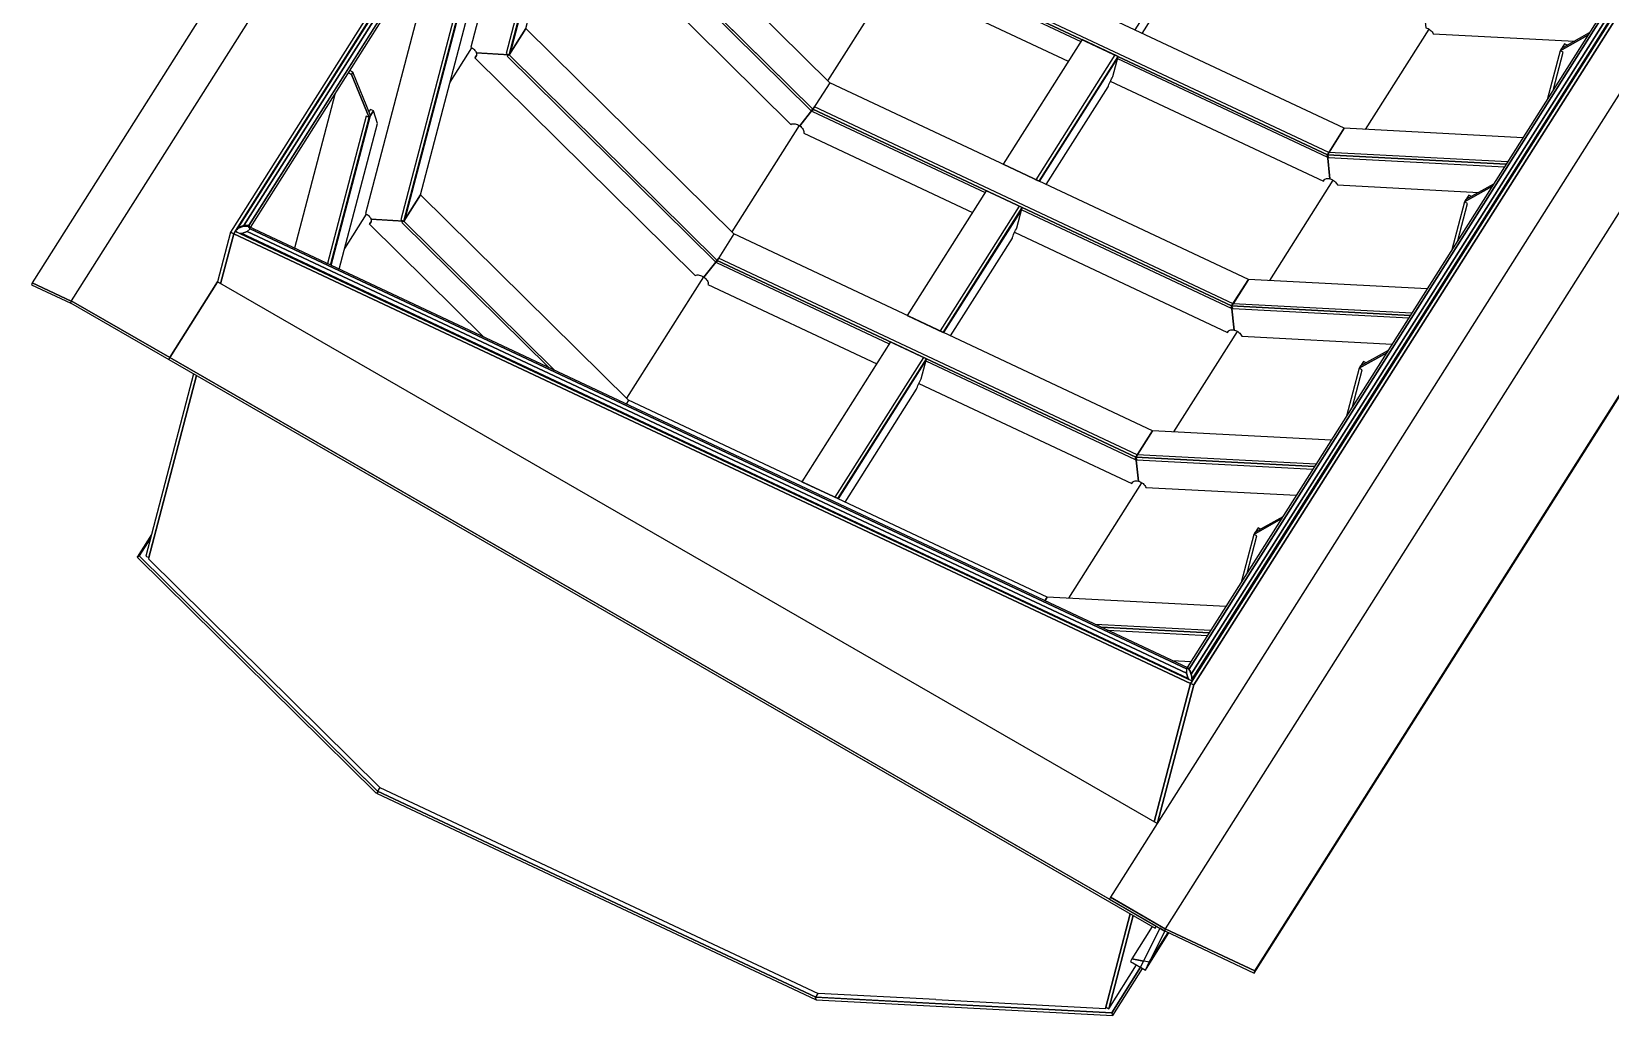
# Model space of a CAD drawing. Header units: millimetres. Extents: x 5443 to 24907, y -17798 to -7408.
# Drawn here: x 15304 to 15853, y -15438 to -15096 of the extents above; entities that cross this region are included whole.
import ezdxf

# ---------------------------------------------------------------- set-up
doc = ezdxf.new("R2010")
doc.units = ezdxf.units.MM
doc.layers.add('pen_025', color=1, linetype='Continuous')
doc.layers.add('pen_035', color=1, linetype='Continuous')

msp = doc.modelspace()

# ---------------------------------------------------------------- linework, layer by layer
at = {"layer": 'pen_025', "color": 0, "linetype": 'Continuous'}
for p, q in [((15379.29, -15163.61), (15787.15, -14519.68)), ((15379.86, -15164.3), (15787.2, -14521.19)), ((15707.21, -15322.02), (16117.92, -14673.6)), ((16112.67, -14674.55), (15705.54, -15317.33)), ((16113.21, -14675.3), (15706.15, -15317.96)), ((16114.97, -14675.33), (15706.89, -15319.6)), ((16116.92, -14674.63), (15707.19, -15321.49)), ((15707.19, -15321.49), (16116.92, -14674.63)), ((15503.08, -15051.75), (15575.4, -15123.19)), ((15605.5, -15078.96), (15664.17, -15106.52)), ((15835.21, -15102.85), (15844.82, -15097.44)), ((15836.71, -15100.49), (15835.21, -15102.85)), ((15837.69, -15100.95), (15836.71, -15100.49)), ((15458.01, -15105.15), (15458.39, -15104.55)), ((15458.17, -15104.98), (15458.3, -15104.78)), ((15469.78, -15104.32), (15542.1, -15175.76)), ((15835.21, -15102.85), (15830.86, -15119.47)), ((15413.9, -15110.57), (15414.97, -15111.07)), ((15409.11, -15118.12), (15395.15, -15171.48)), ((15421.08, -15126.11), (15422.58, -15123.75)), ((15575.9, -15122.4), (15575.4, -15123.19)), ((15575.4, -15123.19), (15575.9, -15122.4)), ((15575.4, -15123.19), (15575.4, -15123.19)), ((15421.08, -15126.11), (15407.67, -15177.37)), ((15407.67, -15177.37), (15421.08, -15126.11)), ((15572.2, -15131.52), (15630.87, -15159.09)), ((15754.29, -15139.03), (15816.4, -15142.3)), ((15654.02, -15148.2), (15652.95, -15147.69)), ((15752.9, -15148.22), (15753.25, -15147.66)), ((15753.01, -15147.95), (15752.9, -15148.22)), ((15801.91, -15155.42), (15811.52, -15150.01)), ((15801.91, -15155.42), (15797.57, -15172.04)), ((15803.41, -15153.05), (15801.91, -15155.42)), ((15804.39, -15153.51), (15803.41, -15153.05)), ((15421.38, -15162.97), (15421.76, -15162.38)), ((15421.55, -15162.81), (15421.68, -15162.6)), ((15433.16, -15162.14), (15485.67, -15214.02)), ((15374.7, -15165.46), (15374.49, -15165.68)), ((15375.04, -15165.94), (15374.9, -15165.74)), ((15376.78, -15166.45), (15376.12, -15166.44)), ((15705.93, -15321.12), (15376.78, -15166.45)), ((15379.51, -15163.92), (15379.75, -15164.24)), ((15705.3, -15317.71), (15379.73, -15164.73)), ((15542.6, -15174.97), (15542.1, -15175.76)), ((15538.91, -15184.09), (15597.57, -15211.66)), ((15720.99, -15191.6), (15783.1, -15194.87)), ((15620.73, -15200.76), (15619.65, -15200.26)), ((15719.6, -15200.79), (15719.96, -15200.23)), ((15719.71, -15200.52), (15719.6, -15200.79)), ((15765.29, -15213.24), (15774.9, -15207.83)), ((15766.79, -15210.88), (15765.29, -15213.24)), ((15767.77, -15211.34), (15766.79, -15210.88)), ((15765.29, -15213.24), (15760.94, -15229.86)), ((15687.69, -15244.17), (15749.81, -15247.44)), ((15686.31, -15253.35), (15686.66, -15252.79)), ((15686.42, -15253.09), (15686.31, -15253.35)), ((15584.1, -15258.59), (15583.03, -15258.08)), ((15728.66, -15271.07), (15738.27, -15265.65)), ((15730.16, -15268.7), (15728.66, -15271.07)), ((15731.14, -15269.16), (15730.16, -15268.7)), ((15713.68, -15304.47), (15673.7, -15302.37)), ((15713.18, -15305.26), (15675.65, -15303.29)), ((15677.77, -15304.28), (15712.64, -15306.12)), ((15705.93, -15321.12), (15706.22, -15321.55)), ((15707.21, -15322.02), (15707.21, -15322.02)), ((15693.4, -15407.33), (15686.26, -15418.59)), ((15691.01, -15422.48), (15699.17, -15409.59)), ((15697.71, -15408.94), (15692.35, -15419.77)), ((15698.88, -15409.45), (15692.35, -15419.77)), ((15692.35, -15419.77), (15698.88, -15409.45)), ((15698.88, -15409.45), (15692.35, -15419.77)), ((15686.26, -15418.59), (15690.32, -15419.38))]:
    msp.add_line(p, q, dxfattribs=at)
for points in [[(15785.8, -14516.63, 0), (15785.29, -14516.88, 0), (15374.59, -15165.3, 0)], [(15375.17, -15164.7, 0), (15375.58, -15164.28, 0), (15785.8, -14516.63, 0)], [(15786.57, -14517.79, 0), (15785.8, -14516.63, 0), (15375.58, -15164.28, 0), (15377.53, -15163.58, 0), (15786.57, -14517.79, 0)], [(15787.15, -14519.68, 0), (15786.57, -14517.79, 0), (15377.53, -15163.58, 0)], [(15787.2, -14521.19, 0), (15787.15, -14519.68, 0), (15379.29, -15163.61, 0)], [(15706.15, -15317.96, 0), (16113.21, -14675.3, 0), (16112.67, -14674.55, 0)], [(15706.89, -15319.6, 0), (16114.97, -14675.33, 0), (16113.21, -14675.3, 0)], [(15482.36, -15002.47, 0), (15456.42, -15101.63, 0), (15456.75, -15101.8, 0), (15457.06, -15102, 0), (15457.36, -15102.22, 0), (15457.62, -15102.46, 0), (15457.86, -15102.72, 0), (15458.07, -15102.99, 0), (15458.24, -15103.27, 0), (15458.37, -15103.55, 0), (15469.78, -15104.32, 0), (15494.33, -15010.47, 0), (15488.22, -14995.42, 0), (15487.15, -14994.92, 0)], [(15494.33, -15010.47, 0), (15469.78, -15104.32, 0), (15475.61, -15095.12, 0), (15497.21, -15012.54, 0), (15495.83, -15008.1, 0), (15494.33, -15010.47, 0), (15493.26, -15009.96, 0), (15468.71, -15103.81, 0), (15469.78, -15104.32, 0), (15494.33, -15010.47, 0)], [(15469.78, -15104.32, 0), (15470.28, -15103.53, 0), (15494.83, -15009.68, 0), (15494.33, -15010.47, 0), (15469.78, -15104.32, 0)], [(15503.08, -15051.75, 0), (15502.37, -15052.14, 0), (15574.69, -15123.58, 0), (15575.4, -15123.19, 0), (15503.08, -15051.75, 0), (15508.91, -15042.55, 0)], [(15581.23, -15113.99, 0), (15508.91, -15042.55, 0), (15503.08, -15051.75, 0)], [(15445.74, -15060.3, 0), (15419.8, -15159.46, 0), (15420.13, -15159.63, 0), (15420.44, -15159.82, 0), (15420.73, -15160.05, 0), (15421, -15160.29, 0), (15421.24, -15160.55, 0), (15421.45, -15160.82, 0), (15421.62, -15161.09, 0), (15421.75, -15161.37, 0), (15433.16, -15162.14, 0), (15457.71, -15068.29, 0), (15451.6, -15053.25, 0), (15450.52, -15052.74, 0)], [(15567.77, -15128.45, 0), (15568.07, -15128.32, 0), (15568.41, -15128.25, 0), (15568.78, -15128.24, 0), (15569.18, -15128.28, 0), (15569.59, -15128.38, 0), (15570, -15128.53, 0), (15570.41, -15128.73, 0), (15570.8, -15128.97, 0), (15575.4, -15123.19, 0), (15503.08, -15051.75, 0), (15491.59, -15050.97, 0), (15491.67, -15051.25, 0), (15491.72, -15051.51, 0), (15491.72, -15051.77, 0), (15491.68, -15052, 0), (15491.6, -15052.22, 0), (15491.47, -15052.41, 0), (15491.31, -15052.58, 0), (15491.11, -15052.71, 0)], [(15689.83, -15096.81, 0), (15711.33, -15062.86, 0), (15711.44, -15062.48, 0), (15711.59, -15062.05, 0), (15711.78, -15061.58, 0), (15711.99, -15061.08, 0), (15712.23, -15060.59, 0), (15712.47, -15060.11, 0), (15712.72, -15059.66, 0), (15712.95, -15059.27, 0), (15714.79, -15052.26, 0), (15687.32, -15095.63, 0)], [(15608.7, -15070.62, 0), (15754.29, -15139.03, 0), (15760.11, -15129.83, 0), (15614.52, -15061.42, 0), (15608.7, -15070.62, 0), (15608.5, -15071.37, 0), (15668.56, -15099.59, 0)], [(15457.71, -15068.29, 0), (15433.16, -15162.14, 0), (15438.98, -15152.94, 0), (15460.58, -15070.36, 0), (15459.2, -15065.92, 0), (15457.71, -15068.29, 0), (15456.63, -15067.79, 0), (15432.08, -15161.64, 0), (15433.16, -15162.14, 0), (15457.71, -15068.29, 0)], [(15433.16, -15162.14, 0), (15433.66, -15161.35, 0), (15458.21, -15067.5, 0), (15457.71, -15068.29, 0), (15433.16, -15162.14, 0)], [(15678.81, -15113.41, 0), (15752.9, -15148.22, 0), (15753.01, -15147.95, 0), (15753.18, -15147.72, 0), (15753.41, -15147.53, 0), (15753.69, -15147.4, 0), (15754.02, -15147.31, 0), (15754.39, -15147.29, 0), (15754.78, -15147.31, 0), (15755.19, -15147.4, 0), (15754.29, -15139.03, 0), (15608.7, -15070.62, 0), (15604.09, -15076.4, 0), (15604.45, -15076.68, 0), (15604.77, -15076.98, 0), (15605.04, -15077.31, 0), (15605.26, -15077.65, 0), (15605.42, -15078, 0), (15605.51, -15078.33, 0), (15605.54, -15078.66, 0), (15605.5, -15078.96, 0)], [(15754.29, -15139.03, 0), (15754.78, -15138.24, 0), (15609.19, -15069.83, 0), (15608.7, -15070.62, 0), (15754.29, -15139.03, 0)], [(15681.29, -15105.58, 0), (15754.09, -15139.78, 0), (15754.29, -15139.03, 0), (15608.7, -15070.62, 0)], [(15849.7, -15089.74, 0), (15787.58, -15086.47, 0), (15788.48, -15094.83, 0), (15788.9, -15094.97, 0), (15789.31, -15095.15, 0), (15789.7, -15095.38, 0), (15790.07, -15095.65, 0), (15790.4, -15095.95, 0), (15790.68, -15096.27, 0), (15790.92, -15096.61, 0), (15791.09, -15096.95, 0)], [(15469.78, -15104.32, 0), (15469.07, -15104.71, 0), (15541.39, -15176.15, 0), (15542.1, -15175.76, 0), (15469.78, -15104.32, 0), (15475.61, -15095.12, 0)], [(15547.93, -15166.56, 0), (15475.61, -15095.12, 0), (15469.78, -15104.32, 0)], [(15845.32, -15096.65, 0), (15835.71, -15102.06, 0), (15835.21, -15102.85, 0)], [(15654.02, -15148.2, 0), (15681.49, -15104.83, 0), (15668.97, -15098.94, 0), (15641.5, -15142.31, 0), (15654.02, -15148.2, 0)], [(15844.82, -15097.44, 0), (15835.21, -15102.85, 0), (15830.86, -15119.47, 0)], [(15534.48, -15181.01, 0), (15534.77, -15180.89, 0), (15535.11, -15180.82, 0), (15535.49, -15180.81, 0), (15535.88, -15180.85, 0), (15536.3, -15180.95, 0), (15536.71, -15181.1, 0), (15537.12, -15181.29, 0), (15537.5, -15181.53, 0), (15542.1, -15175.76, 0), (15469.78, -15104.32, 0), (15458.29, -15103.54, 0), (15458.38, -15103.81, 0), (15458.42, -15104.08, 0), (15458.42, -15104.33, 0), (15458.38, -15104.57, 0), (15458.3, -15104.79, 0), (15458.17, -15104.98, 0), (15458.01, -15105.15, 0), (15457.81, -15105.28, 0)], [(15458.41, -15104.43, 0), (15458.31, -15104.49, 0), (15457.81, -15105.28, 0), (15458.01, -15105.15, 0)], [(15458.39, -15104.55, 0), (15458.01, -15105.15, 0), (15458.17, -15104.98, 0)], [(15458.3, -15104.78, 0), (15458.17, -15104.98, 0), (15458.3, -15104.79, 0)], [(15458.34, -15103.47, 0), (15458.29, -15103.54, 0), (15458.37, -15103.55, 0)], [(15470.28, -15103.53, 0), (15469.78, -15104.32, 0), (15470.28, -15103.53, 0)], [(15654.24, -15148.3, 0), (15681.29, -15105.58, 0), (15681.49, -15104.83, 0), (15654.02, -15148.2, 0), (15641.5, -15142.31, 0)], [(15681.49, -15104.83, 0), (15680.42, -15104.32, 0), (15652.95, -15147.69, 0), (15654.02, -15148.2, 0), (15681.49, -15104.83, 0)], [(15656.53, -15149.37, 0), (15678.03, -15115.43, 0), (15678.15, -15115.05, 0), (15678.3, -15114.62, 0), (15678.48, -15114.14, 0), (15678.7, -15113.65, 0), (15678.93, -15113.15, 0), (15679.18, -15112.67, 0), (15679.42, -15112.23, 0), (15679.66, -15111.84, 0), (15681.49, -15104.83, 0), (15654.02, -15148.2, 0)], [(15832.92, -15116.23, 0), (15836.28, -15103.36, 0), (15835.21, -15102.85, 0)], [(15407.67, -15177.37, 0), (15421.08, -15126.11, 0), (15414.97, -15111.07, 0), (15413.9, -15110.57, 0)], [(15414.97, -15111.07, 0), (15415.47, -15110.28, 0), (15414.4, -15109.78, 0)], [(15421.08, -15126.11, 0), (15421.58, -15125.33, 0), (15415.47, -15110.28, 0), (15414.97, -15111.07, 0), (15421.08, -15126.11, 0)], [(15575.4, -15123.19, 0), (15720.99, -15191.6, 0), (15726.82, -15182.4, 0), (15581.23, -15113.99, 0), (15575.4, -15123.19, 0), (15575.2, -15123.94, 0), (15635.26, -15152.16, 0)], [(15410.72, -15178.8, 0), (15423.96, -15128.19, 0), (15422.58, -15123.75, 0), (15421.08, -15126.11, 0), (15420.01, -15125.61, 0), (15406.6, -15176.86, 0)], [(15422.58, -15123.75, 0), (15421.51, -15123.24, 0), (15421.04, -15123.99, 0)], [(15645.52, -15165.97, 0), (15719.6, -15200.79, 0), (15719.71, -15200.52, 0), (15719.88, -15200.29, 0), (15720.11, -15200.1, 0), (15720.4, -15199.96, 0), (15720.72, -15199.88, 0), (15721.09, -15199.85, 0), (15721.48, -15199.88, 0), (15721.89, -15199.96, 0), (15720.99, -15191.6, 0), (15575.4, -15123.19, 0), (15570.8, -15128.97, 0), (15571.16, -15129.24, 0), (15571.48, -15129.55, 0), (15571.75, -15129.88, 0), (15571.97, -15130.22, 0), (15572.12, -15130.56, 0), (15572.22, -15130.9, 0), (15572.24, -15131.22, 0), (15572.2, -15131.52, 0)], [(15720.99, -15191.6, 0), (15721.49, -15190.81, 0), (15575.9, -15122.4, 0), (15575.4, -15123.19, 0), (15720.99, -15191.6, 0)], [(15648, -15158.15, 0), (15720.79, -15192.35, 0), (15720.99, -15191.6, 0), (15575.4, -15123.19, 0)], [(15407.94, -15177.49, 0), (15421.58, -15125.33, 0), (15421.08, -15126.11, 0), (15407.67, -15177.37, 0)], [(15760.11, -15129.83, 0), (15760.11, -15129.83, 0), (15754.29, -15139.03, 0)], [(15822.23, -15133.11, 0), (15760.11, -15129.83, 0), (15754.78, -15138.24, 0)], [(15816.9, -15141.52, 0), (15754.78, -15138.24, 0), (15754.29, -15139.03, 0)], [(15754.78, -15138.24, 0), (15754.78, -15138.24, 0), (15754.29, -15139.03, 0), (15755.19, -15147.4, 0)], [(15816.4, -15142.3, 0), (15754.29, -15139.03, 0), (15755.19, -15147.4, 0), (15755.6, -15147.53, 0), (15756.01, -15147.72, 0), (15756.41, -15147.95, 0), (15756.77, -15148.22, 0), (15757.1, -15148.52, 0), (15757.39, -15148.84, 0), (15757.62, -15149.18, 0), (15757.79, -15149.52, 0)], [(15816.4, -15142.3, 0), (15754.29, -15139.03, 0), (15754.66, -15139.94, 0), (15815.86, -15143.16, 0)], [(15620.73, -15200.76, 0), (15648.19, -15157.39, 0), (15635.67, -15151.51, 0), (15608.2, -15194.88, 0), (15620.73, -15200.76, 0)], [(15811.52, -15150.01, 0), (15801.91, -15155.42, 0), (15797.57, -15172.04, 0)], [(15812.02, -15149.22, 0), (15802.41, -15154.63, 0), (15801.91, -15155.42, 0)], [(15511.31, -15224.38, 0), (15438.98, -15152.94, 0), (15433.16, -15162.14, 0), (15432.44, -15162.53, 0), (15483.56, -15213.02, 0)], [(15485.67, -15214.02, 0), (15433.16, -15162.14, 0), (15438.98, -15152.94, 0)], [(15648.19, -15157.39, 0), (15647.12, -15156.89, 0), (15619.65, -15200.26, 0), (15620.73, -15200.76, 0), (15648.19, -15157.39, 0)], [(15799.62, -15168.8, 0), (15802.99, -15155.92, 0), (15801.91, -15155.42, 0)], [(15485.67, -15214.02, 0), (15433.16, -15162.14, 0), (15421.66, -15161.37, 0), (15421.75, -15161.64, 0), (15421.8, -15161.9, 0), (15421.8, -15162.16, 0), (15421.76, -15162.4, 0), (15421.67, -15162.61, 0), (15421.55, -15162.81, 0), (15421.38, -15162.97, 0), (15421.18, -15163.11, 0)], [(15421.78, -15162.25, 0), (15421.68, -15162.32, 0), (15421.18, -15163.11, 0), (15421.38, -15162.97, 0)], [(15421.76, -15162.38, 0), (15421.38, -15162.97, 0), (15421.55, -15162.81, 0)], [(15421.68, -15162.6, 0), (15421.55, -15162.81, 0), (15421.67, -15162.61, 0)], [(15421.71, -15161.29, 0), (15421.66, -15161.37, 0), (15421.75, -15161.37, 0)], [(15433.66, -15161.35, 0), (15433.16, -15162.14, 0), (15433.66, -15161.35, 0)], [(15620.94, -15200.86, 0), (15648, -15158.15, 0), (15648.19, -15157.39, 0), (15620.73, -15200.76, 0), (15608.2, -15194.88, 0)], [(15623.24, -15201.94, 0), (15644.74, -15168, 0), (15644.85, -15167.62, 0), (15645, -15167.18, 0), (15645.19, -15166.71, 0), (15645.4, -15166.22, 0), (15645.64, -15165.72, 0), (15645.88, -15165.24, 0), (15646.13, -15164.8, 0), (15646.36, -15164.4, 0), (15648.19, -15157.39, 0), (15620.73, -15200.76, 0)], [(15377.53, -15163.58, 0), (15375.58, -15164.28, 0), (15374.59, -15165.3, 0), (15375.04, -15165.94, 0)], [(15376.12, -15166.44, 0), (15376.78, -15166.45, 0), (15378.73, -15165.75, 0), (15379.73, -15164.73, 0), (15379.19, -15163.98, 0), (15377.44, -15163.95, 0), (15375.49, -15164.65, 0), (15375.07, -15165.08, 0)], [(15378.73, -15165.75, 0), (15376.78, -15166.45, 0), (15705.93, -15321.12, 0), (15705.35, -15319.23, 0), (15378.73, -15165.75, 0)], [(15379.75, -15164.24, 0), (15379.29, -15163.61, 0), (15377.53, -15163.58, 0)], [(15379.73, -15164.73, 0), (15378.73, -15165.75, 0), (15705.35, -15319.23, 0), (15705.33, -15318.7, 0)], [(15379.19, -15163.98, 0), (15379.73, -15164.73, 0), (15705.3, -15317.71, 0)], [(15705.63, -15317.55, 0), (15705.81, -15317.46, 0), (15379.19, -15163.98, 0)], [(15542.1, -15175.76, 0), (15687.69, -15244.17, 0), (15693.52, -15234.97, 0), (15547.93, -15166.56, 0), (15542.1, -15175.76, 0), (15541.91, -15176.51, 0), (15601.96, -15204.73, 0)], [(15612.22, -15218.54, 0), (15686.31, -15253.35, 0), (15686.42, -15253.09, 0), (15686.59, -15252.85, 0), (15686.82, -15252.67, 0), (15687.1, -15252.53, 0), (15687.43, -15252.45, 0), (15687.79, -15252.42, 0), (15688.19, -15252.45, 0), (15688.6, -15252.53, 0), (15687.69, -15244.17, 0), (15542.1, -15175.76, 0), (15537.5, -15181.53, 0), (15537.86, -15181.81, 0), (15538.18, -15182.12, 0), (15538.45, -15182.45, 0), (15538.67, -15182.79, 0), (15538.83, -15183.13, 0), (15538.92, -15183.47, 0), (15538.95, -15183.79, 0), (15538.91, -15184.09, 0)], [(15687.69, -15244.17, 0), (15688.19, -15243.38, 0), (15542.6, -15174.97, 0), (15542.1, -15175.76, 0), (15687.69, -15244.17, 0)], [(15542.1, -15175.76, 0), (15542.6, -15174.97, 0), (15542.6, -15174.97, 0)], [(15614.7, -15210.71, 0), (15687.5, -15244.92, 0), (15687.69, -15244.17, 0), (15542.1, -15175.76, 0)], [(15726.82, -15182.4, 0), (15726.82, -15182.4, 0), (15720.99, -15191.6, 0)], [(15788.93, -15185.67, 0), (15726.82, -15182.4, 0), (15721.49, -15190.81, 0)], [(15783.6, -15194.08, 0), (15721.49, -15190.81, 0), (15720.99, -15191.6, 0)], [(15721.49, -15190.81, 0), (15721.49, -15190.81, 0), (15720.99, -15191.6, 0), (15721.89, -15199.96, 0)], [(15783.1, -15194.87, 0), (15720.99, -15191.6, 0), (15721.89, -15199.96, 0), (15722.31, -15200.1, 0), (15722.72, -15200.29, 0), (15723.11, -15200.52, 0), (15723.48, -15200.78, 0), (15723.81, -15201.08, 0), (15724.09, -15201.41, 0), (15724.32, -15201.75, 0), (15724.5, -15202.09, 0)], [(15783.1, -15194.87, 0), (15720.99, -15191.6, 0), (15721.36, -15192.5, 0), (15782.56, -15195.73, 0)], [(15584.1, -15258.59, 0), (15614.9, -15209.96, 0), (15602.38, -15204.08, 0), (15571.58, -15252.7, 0), (15584.1, -15258.59, 0)], [(15584.32, -15258.69, 0), (15614.7, -15210.71, 0), (15614.9, -15209.96, 0), (15584.1, -15258.59, 0), (15571.58, -15252.7, 0)], [(15614.9, -15209.96, 0), (15613.83, -15209.46, 0), (15583.03, -15258.08, 0), (15584.1, -15258.59, 0), (15614.9, -15209.96, 0)], [(15586.61, -15259.77, 0), (15611.44, -15220.56, 0), (15611.55, -15220.19, 0), (15611.71, -15219.75, 0), (15611.89, -15219.28, 0), (15612.11, -15218.78, 0), (15612.34, -15218.29, 0), (15612.58, -15217.81, 0), (15612.83, -15217.36, 0), (15613.07, -15216.97, 0), (15614.9, -15209.96, 0), (15584.1, -15258.59, 0)], [(15774.9, -15207.83, 0), (15765.29, -15213.24, 0), (15760.94, -15229.86, 0)], [(15775.4, -15207.04, 0), (15765.79, -15212.45, 0), (15765.29, -15213.24, 0)], [(15762.99, -15226.62, 0), (15766.36, -15213.75, 0), (15765.29, -15213.24, 0)], [(15656.07, -15294.09, 0), (15656.89, -15292.79, 0), (15511.31, -15224.38, 0), (15510.49, -15225.68, 0)], [(15693.52, -15234.97, 0), (15693.52, -15234.97, 0), (15687.69, -15244.17, 0)], [(15755.64, -15238.24, 0), (15693.52, -15234.97, 0), (15688.19, -15243.38, 0)], [(15750.31, -15246.65, 0), (15688.19, -15243.38, 0), (15687.69, -15244.17, 0)], [(15688.19, -15243.38, 0), (15688.19, -15243.38, 0), (15687.69, -15244.17, 0), (15688.6, -15252.53, 0)], [(15749.81, -15247.44, 0), (15687.69, -15244.17, 0), (15688.6, -15252.53, 0), (15689.01, -15252.67, 0), (15689.42, -15252.85, 0), (15689.81, -15253.08, 0), (15690.18, -15253.35, 0), (15690.51, -15253.65, 0), (15690.8, -15253.97, 0), (15691.03, -15254.31, 0), (15691.2, -15254.66, 0)], [(15749.81, -15247.44, 0), (15687.69, -15244.17, 0), (15688.07, -15245.07, 0), (15749.27, -15248.29, 0)], [(15738.77, -15264.86, 0), (15729.16, -15270.28, 0), (15728.66, -15271.07, 0), (15724.32, -15287.69, 0)], [(15738.27, -15265.65, 0), (15728.66, -15271.07, 0), (15724.32, -15287.69, 0)], [(15726.37, -15284.45, 0), (15729.74, -15271.57, 0), (15728.66, -15271.07, 0)], [(15719.01, -15296.06, 0), (15656.89, -15292.79, 0), (15656.07, -15294.09, 0)], [(15656.89, -15292.79, 0), (15656.89, -15292.79, 0), (15656.07, -15294.09, 0)], [(15713.18, -15305.26, 0), (15675.65, -15303.29, 0), (15713.18, -15305.26, 0)], [(15707.21, -15322.02, 0), (15707.16, -15320.5, 0), (15706.58, -15318.61, 0), (15705.81, -15317.46, 0), (15705.3, -15317.71, 0), (15705.35, -15319.23, 0), (15705.93, -15321.12, 0), (15706.22, -15321.55, 0)], [(15705.81, -15317.46, 0), (15705.81, -15317.46, 0), (15706.58, -15318.61, 0)], [(15706.58, -15318.61, 0), (15707.16, -15320.5, 0), (15707.21, -15322.02, 0)], [(15691.01, -15422.48, 0), (15697.72, -15408.92, 0), (15695.99, -15407.92, 0), (15689.28, -15421.49, 0), (15691.01, -15422.48, 0), (15692.35, -15419.77, 0), (15686.26, -15418.59, 0), (15685.82, -15419.49, 0), (15691.01, -15422.48, 0)], [(15692.35, -15419.77, 0), (15691.01, -15422.48, 0), (15699.17, -15409.59, 0)]]:
    msp.add_polyline3d(points, dxfattribs=at)
at = {"layer": 'pen_035', "color": 0, "linetype": 'Continuous'}
for p, q in [((15491.11, -15052.71), (15567.77, -15128.45)), ((15603.93, -15076.3), (15580.51, -15113.28)), ((15767.55, -15130.23), (15789.64, -15095.34)), ((15449.22, -15113.81), (15456.8, -15101.84)), ((15791.09, -15096.95), (15840.19, -15099.54)), ((15457.81, -15105.28), (15534.48, -15181.01)), ((15570.64, -15128.87), (15547.21, -15165.85)), ((15734.25, -15182.79), (15756.34, -15147.91)), ((15757.79, -15149.52), (15806.89, -15152.11)), ((15412.59, -15171.64), (15420.18, -15159.66)), ((15373.99, -15166.46), (15374.66, -15165.4)), ((15421.18, -15163.11), (15460.98, -15202.41)), ((15368.39, -15183.24), (15351.75, -15209.53)), ((15537.34, -15181.43), (15510.59, -15223.67)), ((15700.95, -15235.36), (15723.05, -15200.48)), ((15724.5, -15202.09), (15776.79, -15204.84)), ((15351.75, -15209.53), (15351.41, -15210.21)), ((15351.75, -15209.53), (15678.51, -15397.87)), ((15361.09, -15215.78), (15344.41, -15279.55)), ((15361.09, -15215.78), (15344.53, -15279.1)), ((15344.53, -15279.1), (15361.09, -15215.78)), ((15664.33, -15293.18), (15689.75, -15253.05)), ((15691.2, -15254.66), (15743.49, -15257.41)), ((15424.86, -15359.02), (15344.41, -15279.55)), ((15700.35, -15314.89), (15706.87, -15315.23)), ((15706.71, -15322.81), (15694.11, -15370.99)), ((15707.21, -15322.02), (15706.71, -15322.81)), ((15707.21, -15322.02), (15707.21, -15322.02)), ((15424.86, -15359.02), (15424.03, -15360.33)), ((15424.03, -15360.33), (15576.44, -15431.95)), ((15424.86, -15359.02), (15577.27, -15430.63)), ((15685.76, -15402.92), (15677.25, -15435.45)), ((15686.8, -15403.53), (15678.32, -15435.95)), ((15697.71, -15408.94), (15697.73, -15408.91)), ((15697.73, -15408.91), (15697.71, -15408.94)), ((15678.32, -15435.95), (15687.96, -15420.73)), ((15679.28, -15437.36), (15689.32, -15421.51)), ((15689.32, -15421.51), (15679.28, -15437.36)), ((15576.44, -15431.95), (15577.27, -15430.63)), ((15618.11, -15432.78), (15577.27, -15430.63)), ((15576.44, -15431.95), (15679.28, -15437.36))]:
    msp.add_line(p, q, dxfattribs=at)
for points in [[(15748.92, -14480.94, 0), (15303.92, -15183.5, 0), (15317.5, -15189.88, 0)], [(15789.57, -14518.29, 0), (15796.74, -14506.97, 0), (15762.53, -14487.25, 0), (15317.53, -15189.81, 0), (15317.2, -15190.49, 0), (15351.41, -15210.21, 0), (15351.75, -15209.53, 0), (15317.53, -15189.81, 0)], [(15785.49, -14516.78, 0), (15785.69, -14516.47, 0), (15784.62, -14515.97, 0), (15372.91, -15165.96, 0), (15373.99, -15166.46, 0)], [(16106.93, -14721.34, 0), (16119.49, -14673.32, 0), (15707.79, -15323.31, 0), (15695.22, -15371.34, 0)], [(15706.71, -15322.81, 0), (15707.79, -15323.31, 0), (16119.49, -14673.32, 0), (16118.42, -14672.82, 0), (15706.71, -15322.81, 0)], [(16142.9, -14705.62, 0), (16123.84, -14694.63, 0), (15678.85, -15397.2, 0), (15697.91, -15408.18, 0)], [(16174.04, -14720.22, 0), (16142.92, -14705.59, 0), (15697.92, -15408.15, 0), (15729.04, -15422.78, 0), (16174.04, -14720.22, 0)], [(15728.85, -15423.53, 0), (16173.84, -14720.97, 0), (16174.04, -14720.22, 0), (15729.04, -15422.78, 0), (15728.85, -15423.53, 0)], [(15369.44, -15183.85, 0), (15373.99, -15166.46, 0), (15372.91, -15165.96, 0), (15368.39, -15183.24, 0)], [(15374.66, -15165.4, 0), (15373.99, -15166.46, 0), (15369.44, -15183.85, 0)], [(15694.11, -15370.99, 0), (15706.71, -15322.81, 0), (15373.99, -15166.46, 0), (15369.44, -15183.85, 0)], [(15373.99, -15166.46, 0), (15706.71, -15322.81, 0), (15707.21, -15322.02, 0), (15374.49, -15165.68, 0), (15373.99, -15166.46, 0)], [(15303.92, -15183.5, 0), (15303.72, -15184.25, 0), (15317.32, -15190.64, 0), (15317.51, -15189.89, 0), (15303.92, -15183.5, 0)], [(15317.53, -15189.81, 0), (15351.75, -15209.53, 0), (15368.39, -15183.24, 0)], [(15695.09, -15371.55, 0), (15368.39, -15183.24, 0), (15351.75, -15209.53, 0), (15351.41, -15210.21, 0), (15694.41, -15407.91, 0), (15694.74, -15407.23, 0), (15351.75, -15209.53, 0)], [(15317.34, -15190.57, 0), (15317.32, -15190.64, 0), (15317.35, -15190.58, 0)], [(15360.04, -15215.18, 0), (15343.45, -15278.6, 0), (15344.53, -15279.1, 0)], [(15345.43, -15271.05, 0), (15340.46, -15278.88, 0), (15341.18, -15278.49, 0), (15345.1, -15272.3, 0)], [(15345.1, -15272.3, 0), (15341.18, -15278.49, 0), (15424.03, -15360.33, 0)], [(15341.18, -15278.49, 0), (15340.46, -15278.88, 0), (15423.57, -15360.97, 0), (15424.28, -15360.58, 0), (15341.18, -15278.49, 0)], [(15695.22, -15371.34, 0), (15707.79, -15323.31, 0), (15706.71, -15322.81, 0), (15694.11, -15370.99, 0)], [(15424.03, -15360.33, 0), (15423.83, -15361.08, 0), (15576.24, -15432.7, 0), (15576.44, -15431.95, 0), (15424.03, -15360.33, 0)], [(15678.51, -15397.87, 0), (15697.71, -15408.94, 0), (15698.05, -15408.26, 0), (15678.85, -15397.2, 0), (15678.51, -15397.87, 0)], [(15618.11, -15432.78, 0), (15677.13, -15435.89, 0), (15685.76, -15402.92, 0)], [(15685.76, -15402.92, 0), (15677.13, -15435.89, 0), (15677.38, -15435.51, 0)], [(15677.25, -15435.45, 0), (15678.32, -15435.95, 0), (15686.8, -15403.53, 0)], [(15694.74, -15407.23, 0), (15694.41, -15407.91, 0), (15694.81, -15407.27, 0)], [(15697.72, -15408.91, 0), (15728.85, -15423.53, 0), (15729.04, -15422.78, 0), (15697.92, -15408.15, 0), (15697.72, -15408.91, 0)], [(15679.28, -15437.36, 0), (15679.65, -15438.26, 0), (15690.01, -15421.91, 0)], [(15576.13, -15431.93, 0), (15576.5, -15432.83, 0), (15679.65, -15438.26, 0), (15679.28, -15437.36, 0), (15576.13, -15431.93, 0)], [(15576.32, -15432.4, 0), (15576.24, -15432.7, 0), (15576.36, -15432.5, 0)]]:
    msp.add_polyline3d(points, dxfattribs=at)

doc.saveas('drawing.dxf')
